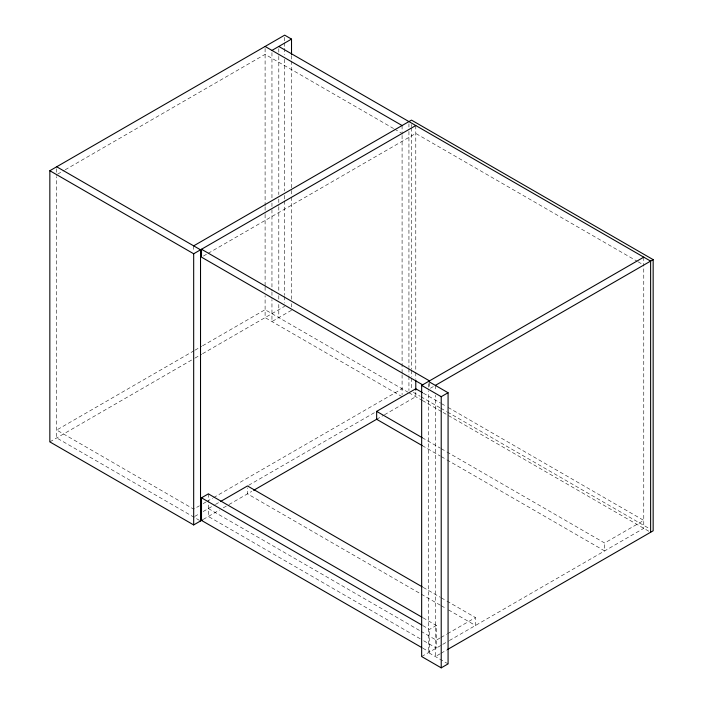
<?xml version="1.0" encoding="UTF-8"?>
<svg xmlns="http://www.w3.org/2000/svg" width="703" height="703" viewBox="0 0 703 703"><rect width="100%" height="100%" fill="white"/><g stroke="black" fill="none" stroke-linecap="round" stroke-linejoin="round"><path stroke-width="0.53" stroke-dasharray="3.52 2.64" d="M57.637 174.133L64.272 170.311M65.221 169.757L265.101 54.359L393.583 128.535M203.395 256.068L207.192 253.871M208.141 253.326L415.781 133.447L637.12 261.226M194.054 350.718L56.688 430.025L193.677 509.113L199.362 505.826M195.003 350.173L201.629 346.342M202.578 345.797L265.101 309.698L407.986 392.195M49.843 441.888L194.054 358.627M195.003 358.082L201.629 354.25M202.578 353.706L284.671 306.306M291.517 310.26L271.956 321.561L271.956 299.61M203.149 503.638L205.988 502.004M206.937 501.45L212.622 498.172M213.571 497.627L402.09 388.785M194.626 516.477L199.362 513.735M203.149 511.547L214.538 504.974M215.461 504.438L219.538 502.091M248.616 485.298L375.56 412.011M203.211 519.42L219.538 510M223.264 507.847L228.027 505.097M228.976 504.552L251.736 491.406M376.65 419.287L383.539 415.306M384.488 414.761L415.781 396.694L415.781 388.785M430.429 388.232L433.276 386.588M422.837 625.6L429.48 629.44L436.335 625.485L436.335 648.078L421.132 639.299M440.06 638.016L436.335 640.169L421.132 631.391M440.992 637.48L446.581 634.255M447.512 633.711L475.474 617.577L475.474 625.485L446.976 609.026M446.941 451.967L604.624 543.006L643.763 520.413L447.134 406.888M421.659 656.549L441.923 644.853M442.732 644.387L448.444 641.083M449.366 640.556L643.763 528.322L643.763 264.846M440.096 653.816L435.35 656.549L435.35 395.271M441.045 653.263L446.73 649.985M638.069 261.78L643.763 265.066M394.532 129.08L401.141 132.902M423.382 393.17L440.482 403.047M441.431 403.592L446.185 406.334M413.373 392.362L420.007 396.193M420.956 396.747L439.911 407.687M440.86 408.232L446.546 411.519M447.495 412.063L649.37 528.612M408.935 392.74L422.204 400.402M422.433 400.534L442.38 412.055M443.057 412.441L649.757 531.776M402.09 396.694L265.101 317.607L265.101 295.655M422.239 437.705L440.289 448.127M441.238 448.672L445.992 451.414M422.239 445.614L440.289 456.036M441.238 456.581L445.992 459.323M446.941 459.876L604.624 550.915L604.624 543.006M423.224 587.409L440.324 597.278M441.273 597.831L446.027 600.573M446.976 601.118L475.474 617.577M440.324 605.186L247.491 493.858L247.491 487.926M441.273 605.74L446.027 608.482M423.03 617.805L436.335 625.485M208.352 508.55L420.183 630.846M420.183 638.755L208.352 516.459L208.352 501.388M422.837 648.192L429.48 652.033L429.48 629.44M199.582 520.431L56.688 437.934L56.688 176.655M448.075 663.896L428.505 652.595L428.505 391.316M643.763 257.157L643.763 264.082M435.35 385.393L435.35 390.886M429.48 382.854L429.48 388.785M428.505 383.636L428.505 390.218M415.781 125.538L415.781 371.448M415.781 372.546L415.781 379.128M411.483 124.501L411.483 126.698M411.483 127.797L411.483 369.312M411.483 370.411L411.483 377.001M411.483 378.1L411.483 389.075M408.935 123.781L408.935 127.067M408.935 131.461L408.935 367.493M408.935 368.592L408.935 375.174M408.935 376.272L408.935 390.543M402.09 125.538L402.09 134.317M402.09 135.415L402.09 373.644M402.09 374.734L402.09 394.717M291.517 55.572L291.517 59.966M291.517 61.064L291.517 196.093M291.517 197.192L291.517 299.285M291.517 303.678L291.517 306.974M284.671 37.347L284.671 41.741M284.671 42.839L284.671 47.224M284.671 48.322L284.671 54.913M284.671 59.298L284.671 191.04M284.671 195.434L284.671 199.819M284.671 200.917L284.671 295.33M284.671 296.429L284.671 303.019M278.801 48.648L278.801 55.229M278.801 56.328L278.801 194.652M278.801 199.046L278.801 205.627M278.801 206.726L278.801 291.262M278.801 295.655L278.801 300.04M278.801 304.434L278.801 317.607M271.956 52.602L271.956 198.606M271.956 203L271.956 208.483M271.956 209.582L271.956 290.822M271.956 291.921L271.956 298.511M265.101 48.428L265.101 205.627M265.101 206.726L265.101 213.317M265.101 214.415L265.101 285.769M265.101 286.868L265.101 291.262M208.352 493.858L208.352 500.316M193.677 245.857L193.677 251.788M56.688 168.746L56.688 175.557"/><path stroke-width="1.05" d="M202.42 519.877L193.677 524.93L49.843 441.888L49.843 170.724L284.671 35.15L291.517 39.104L291.517 54.474M271.956 50.405L291.517 39.104M193.677 245.857L411.483 120.116L653.157 259.644L653.157 530.8L447.679 649.431M49.843 170.724L193.677 253.765L415.781 125.538M421.888 647.648L201.506 520.413L201.506 497.812L208.352 493.858L422.081 617.252M220.47 501.555L247.491 485.949L422.275 586.864M422.239 445.614L376.65 419.287L376.65 411.378L415.781 388.785L422.433 392.626M428.505 381.439L448.075 392.74L448.075 663.896L441.22 667.85L421.659 656.549L421.659 385.393L643.763 257.157M253.625 490.316L376.905 419.137M435.35 385.393L653.157 259.644M421.659 385.393L441.22 396.694L448.075 392.74M278.801 46.451L650.618 261.112L650.618 532.276M265.101 46.451L402.09 125.538M429.48 380.877L201.506 249.249L201.506 257.157L422.837 384.945M56.688 166.769L200.522 249.811L200.522 520.976M376.65 411.378L422.239 437.705M201.506 497.812L421.888 625.046M441.22 396.694L441.22 667.85M415.781 380.226L415.781 390.103M193.677 253.765L193.677 524.93"/></g></svg>
